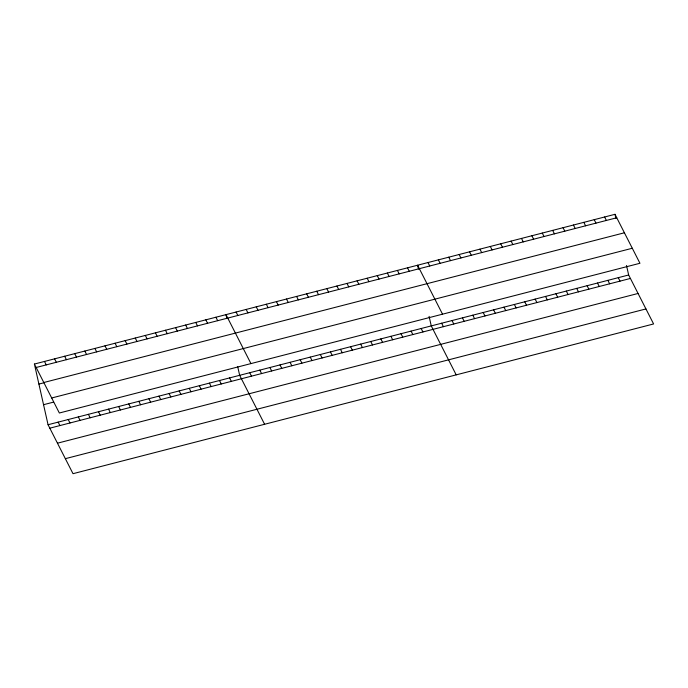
<?xml version="1.0" encoding="UTF-8"?>
<svg xmlns="http://www.w3.org/2000/svg" width="688" height="688" viewBox="0 0 688 688"><rect width="100%" height="100%" fill="white"/><g stroke="black" fill="none" stroke-linecap="round" stroke-linejoin="round"><path stroke-width="1.03" d="M34.4 364.047L614.995 214.312L639.943 263.272L59.349 413.006L34.4 364.047L48.057 424.728L73.005 473.688L653.6 323.953L628.651 274.994L626.51 265.465M36.154 367.495L616.758 217.769M43.808 382.511L624.403 232.785M38.906 384.067L43.946 382.769M51.695 397.982L632.289 248.256M43.55 404.699L53.638 402.102M48.057 424.728L628.651 274.994M49.82 428.177L630.414 278.451M57.465 443.192L638.068 293.466M65.351 458.672L645.946 308.938M604.606 216.995L606.369 220.444M594.217 219.67L595.971 223.127M618.263 277.677L620.026 281.125M583.828 222.353L585.583 225.802M607.874 280.36L609.637 283.809M573.439 225.028L575.194 228.485M597.485 283.035L599.248 286.483M563.051 227.711L564.805 231.159M587.096 285.718L588.851 289.166M552.662 230.394L554.416 233.843M576.707 288.392L578.462 291.85M542.264 233.069L544.027 236.517M566.319 291.076L568.073 294.524M531.876 235.752L533.639 239.2M555.93 293.75L557.684 297.207M521.487 238.426L523.25 241.884M545.541 296.433L547.295 299.882M511.098 241.11L512.861 244.558M535.144 299.108L536.907 302.565M500.709 243.784L502.472 247.241M524.755 301.791L526.518 305.24M490.32 246.467L492.075 249.916M514.366 304.474L516.129 307.923M479.932 249.142L481.686 252.599M503.977 307.149L505.74 310.598M469.543 251.825L471.297 255.274M493.588 309.832L495.351 313.281M459.154 254.508L460.908 257.957M483.2 312.507L484.954 315.964M448.765 257.183L450.52 260.632M472.811 315.19L474.565 318.639M438.376 259.866L440.131 263.315M462.422 317.865L464.176 321.322M427.979 262.541L429.742 265.998M452.033 320.548L453.788 323.996M442.539 314.184L417.59 265.224L418.45 269.034M441.644 323.222L443.399 326.68M407.511 267.821L409.265 271.278M456.196 374.865L431.256 325.906L429.106 316.368M397.423 270.427L399.186 273.876M421.168 328.503L422.922 331.96M387.344 273.024L389.098 276.473M411.08 331.109L412.843 334.557M377.256 275.621L379.019 279.079M401.001 333.706L402.755 337.154M367.177 278.227L368.931 281.676M390.913 336.312L392.676 339.76M357.089 280.824L358.844 284.273M380.834 338.909L382.588 342.357M347.001 283.43L348.764 286.879M370.746 341.506L372.509 344.963M336.922 286.027L338.677 289.476M360.667 344.112L362.421 347.56M326.834 288.625L328.597 292.082M350.579 346.709L352.342 350.158M316.755 291.23L318.51 294.679M340.491 349.306L342.254 352.763M306.667 293.828L308.43 297.276M330.412 351.912L332.166 355.361M296.588 296.425L298.343 299.882M320.324 354.509L322.087 357.966M286.5 299.031L288.263 302.479M310.245 357.115L311.999 360.564M276.413 301.628L278.176 305.085M300.157 359.712L301.92 363.161M266.333 304.234L268.088 307.682M290.078 362.309L291.832 365.767M256.246 306.831L258.009 310.279M279.99 364.915L281.753 368.364M246.166 309.428L247.921 312.885M269.911 367.512L271.665 370.97M236.079 312.034L237.842 315.482M259.823 370.118L261.578 373.567M250.939 363.591L225.999 314.631L226.859 318.449M249.735 372.715L251.498 376.164M215.912 317.237L217.675 320.685M264.605 424.272L239.656 375.313L237.721 366.73M205.832 319.834L207.587 323.283M229.568 377.918L231.331 381.367M195.745 322.431L197.499 325.888M219.489 380.516L221.244 383.973M185.657 325.037L187.42 328.486M209.401 383.121L211.164 386.57M175.578 327.634L177.332 331.091M199.322 385.719L201.077 389.167M165.49 330.24L167.253 333.689M189.234 388.316L190.997 391.773M155.411 332.837L157.165 336.286M179.147 390.922L180.91 394.37M145.323 335.434L147.086 338.892M169.067 393.519L170.822 396.976M135.244 338.04L136.998 341.489M158.98 396.125L160.743 399.573M125.156 340.637L126.919 344.086M148.9 398.722L150.655 402.17M115.068 343.243L116.831 346.692M138.813 401.319L140.576 404.776M104.989 345.84L106.743 349.289M128.733 403.925L130.488 407.373M94.901 348.438L96.664 351.895M118.646 406.522L120.409 409.971M84.822 351.043L86.576 354.492M108.566 409.128L110.321 412.576M74.734 353.641L76.497 357.089M98.479 411.725L100.233 415.174M64.655 356.246L66.409 359.695M88.391 414.322L90.154 417.779M54.567 358.844L56.33 362.292M78.312 416.928L80.066 420.377M44.488 361.441L46.242 364.898M68.224 419.525L69.987 422.974M58.145 422.122L59.899 425.58M614.995 214.312L615.855 218.13"/></g></svg>
